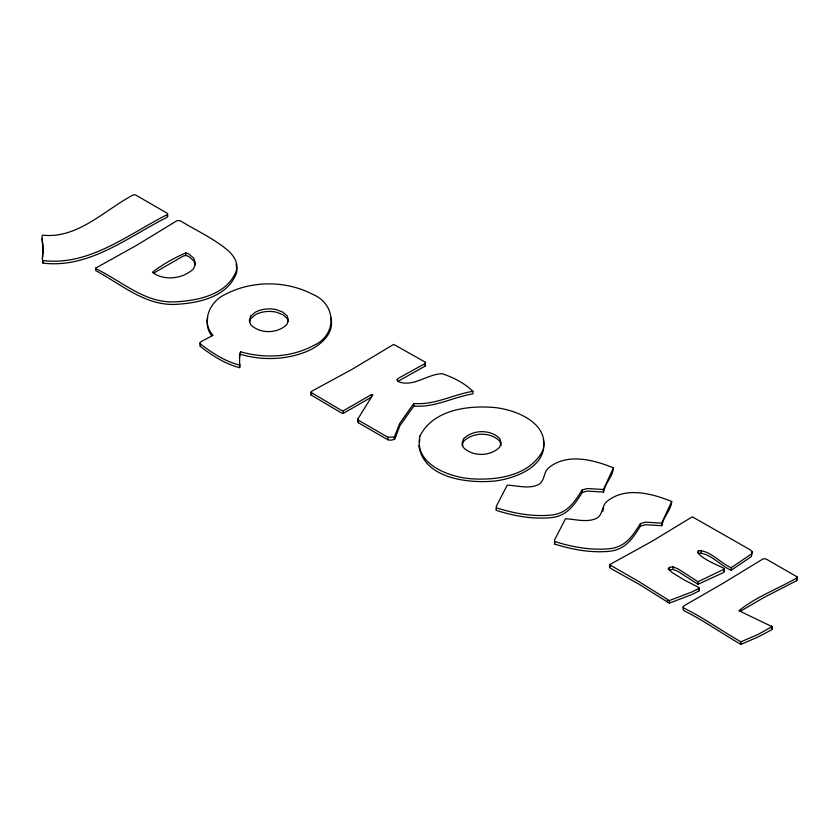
<?xml version="1.0" encoding="UTF-8"?>
<svg xmlns="http://www.w3.org/2000/svg" width="839" height="839" viewBox="0 0 839 839"><rect width="100%" height="100%" fill="white"/><g stroke="black" fill="none" stroke-linecap="round" stroke-linejoin="round"><path stroke-width="1.26" d="M42.569 257.94L43.198 250.504L41.95 238.968M239.671 367.65L239.545 354.97L240.625 351.803C264.505 358.662 291.469 357.477 313.545 345.5C337.089 335.527 336.691 304.515 313.304 294.625C286.414 280.404 252.057 280.236 225.125 294.447C210.044 301.211 200.479 321.788 213.012 335.317L201.329 341.515L200.154 342.637L200.311 346.444C212.015 355.442 225.24 364.116 239.671 367.65L239.786 364.262M207.736 317.383C206.09 323.697 207.736 330.597 211.638 335.768M419.427 442.059L419.825 439.657M397.696 381.504L425.226 366.066L425.467 362.27L393.711 344.389L351.94 369.391L311.699 391.257L310.891 392.285L310.891 394.844L341.326 412.914L343.266 413.396L371.341 397.225L371.341 394.666L372.936 394.729L357.792 419.039L357.792 421.587L358.326 422.73L387.901 439.804L391.089 440.202L394.76 439.217L399.825 425.824L413.774 406.066L413.774 403.507C434.644 405.258 452.997 394.571 472.923 391.32L472.923 393.879C452.997 397.13 434.644 407.817 413.774 406.066M425.226 366.066L425.467 362.27M796.756 578.081L797.05 576.802L765.923 558.9L763.186 558.837L722.757 583.483L684.236 605.653L683.093 607.006L683.093 609.554L683.942 610.719C703.753 620.399 721.928 633.602 740.9 644.362L758.057 637L771.177 630.037L772.069 629.208L772.069 626.649L738.918 610.708C755.698 597.074 777.197 589.156 796.033 578.417L796.756 578.081L796.756 580.63L764.014 597.462L740.229 611.337M796.756 580.63L797.05 576.802M602.612 511.58L603.681 508.14M239.545 357.529L240.625 351.803M462.048 445.708L463.527 441.366C472.902 432.064 490.458 431.697 499.834 441.178L501.124 445.519M249.676 321.83L250.798 318.589L255.108 314.94A19.654 11.347 0 0 1 276.471 312.202L282.9 314.74L287.148 318.39L288.123 321.641M496.352 510.406L496.3 506.305L507.27 485.099C517.59 485.645 528.518 489.2 538.397 484.68C544.972 481.156 543.242 472.242 548.727 467.774C567.195 452.745 593.572 459.814 613.466 467.847L603.388 489.504L603.388 492.063L587.216 491.088L582.214 492.503C573.928 505.435 566.954 516.583 549.608 517.81C531.601 519.194 513.458 515.838 496.352 510.406L496.3 508.853M554.61 544.039L554.548 539.938L565.528 518.733C575.848 519.278 586.776 522.833 596.644 518.313C603.22 514.789 601.49 505.875 606.975 501.407C625.454 486.379 651.83 493.447 671.714 501.481L661.635 523.137L661.635 525.696L645.474 524.721L640.472 526.137C632.187 539.068 625.212 550.216 607.856 551.443C589.859 552.828 571.716 549.472 554.61 544.039L554.548 542.487M669.449 567.374L668.075 568.989L672.354 572.701L684.593 580.179L698.551 587.331L699.307 588.191L699.307 590.75L692.049 594.473L669.27 603.168L639.517 584.521L610.603 568.381L609.554 567.279L609.554 564.72L651.924 541.344L692.322 516.803L750.423 549.954L752.331 551.926L751.377 554.013L731.209 567.709C720.051 563.147 711.126 550.688 698.488 550.604L697.545 552.744C704.487 560.158 714.618 563.64 723.533 568.16L724.267 569.083L724.267 571.642L723.354 572.618L697.996 584.311L677.86 571.338L673.046 569.419L669.449 569.922L669.449 567.374L673.046 566.86L677.86 568.779L697.996 581.752L724.267 569.083M413.774 403.507L399.825 423.265L394.34 437.035L387.901 437.245L358.326 420.171L357.792 419.039M95.761 268.081L136.809 245.187L177.186 220.573L180.039 220.647C195.865 230.316 212.991 238.077 227.369 249.949C233.001 254.825 237.72 261.244 236.892 269.078C228.89 294.311 198.539 300.698 175.278 301.82C145.189 303.477 122.19 281.495 96.81 269.183L95.761 268.081L95.761 270.64C120.994 284.085 144.832 305.669 175.278 304.379C198.539 303.246 228.89 296.87 236.892 271.637L236.21 263.96M310.891 394.844L311.699 393.816M609.554 567.279L610.362 566.241M699.307 588.191L692.049 591.914L669.27 600.609L639.517 581.962L609.554 564.72M603.388 492.063L603.744 491.644C605.097 483.044 612.984 476.395 613.466 467.847M661.635 525.696L662.002 525.277C663.355 516.677 671.242 510.028 671.714 501.481M167.653 213.945L166.867 214.826C128.01 234.406 89.333 266.225 42.967 260.541L42.244 259.094L43.198 247.945L41.95 236.409L42.548 235.172C77.178 238.979 103.868 210.83 132.101 195.518L134.25 194.638L135.677 195.036L166.93 213.075L167.653 213.945L167.653 216.504L166.867 217.385C128.01 236.955 89.333 268.784 42.967 263.1L42.244 261.653M603.388 489.504L587.216 488.529L582.214 489.945C573.928 502.876 566.954 514.024 549.608 515.251C531.601 516.635 513.458 513.279 496.352 507.847M661.635 523.137L645.474 522.162L640.472 523.578C632.187 536.509 625.212 547.657 607.856 548.884C589.859 550.269 571.716 546.913 554.61 541.48M772.069 626.649L758.057 634.452L740.9 641.804C721.928 631.054 703.753 617.84 683.942 608.16L683.093 607.006M153.568 273.189L183.175 256.094L185.776 255.455L188.628 256.388L193.819 260.814L195.13 264.998M425.226 363.507L399.521 377.655L396.784 379.585L398.389 381.682C413.396 387.566 427.25 373.995 442.216 373.733C453.312 377.403 464.575 383.161 472.923 391.32M371.341 394.666L343.266 410.837L341.326 410.355L310.891 392.285M698.488 550.604L698.488 553.163C711.126 553.247 720.051 565.706 731.209 570.258L751.377 556.572L752.331 551.926M185.776 252.896C174.145 257.888 162.326 264.631 152.394 272.276C164.087 281.275 183.164 278.947 193.589 268.721L195.456 263.488L193.819 258.255L188.628 253.829L185.776 252.896L185.776 255.455M239.671 365.091C225.24 361.557 212.015 352.883 200.311 343.885L200.154 342.637M240.625 354.362C261.883 360.581 285.281 359.962 305.941 351.824C319.344 346.392 334.939 334.132 330.912 317.855M698.551 589.89L699.307 590.75M166.93 215.633L167.653 216.504M723.533 570.719L724.267 571.642M772.069 629.208L771.649 625.957M418.839 445.656C423.737 478.324 467.302 483.421 493.919 481.125C515.272 478.765 548.297 466.316 543.326 439.542M740.9 641.804L740.9 644.362M731.209 567.709L731.209 570.258M701.32 550.311L701.32 552.87M697.996 581.752L697.996 584.311M673.046 566.86L673.046 569.419M669.27 600.609L669.27 603.168M667.424 599.937L667.424 602.496M640.472 523.578L640.472 526.137M582.214 489.945L582.214 492.503M394.34 437.035L394.34 439.594M387.901 437.245L387.901 439.804M358.326 420.171L358.326 422.73M343.266 410.837L343.266 413.396M200.311 343.885L200.311 346.444M42.967 260.541L42.967 263.1M420.014 435.902C413.522 463.17 447.302 476.426 468.98 478.597C495.356 480.862 529.797 476.384 543.032 450.207C549.681 422.898 515.828 409.61 494.129 407.481C467.753 405.279 433.249 409.694 420.014 435.902M463.527 438.807L462.048 443.149L463.39 447.491C472.735 456.898 490.207 456.552 499.551 447.302L501.124 442.961L499.834 438.619C490.458 429.138 472.902 429.505 463.527 438.807M250.798 316.03L249.298 320.362L250.662 324.683C260.027 334.09 277.499 333.775 286.865 324.515L288.438 320.162L287.148 315.831L282.9 312.181L276.471 309.654A19.654 11.347 0 0 0 255.108 312.391L250.798 316.03"/></g></svg>
